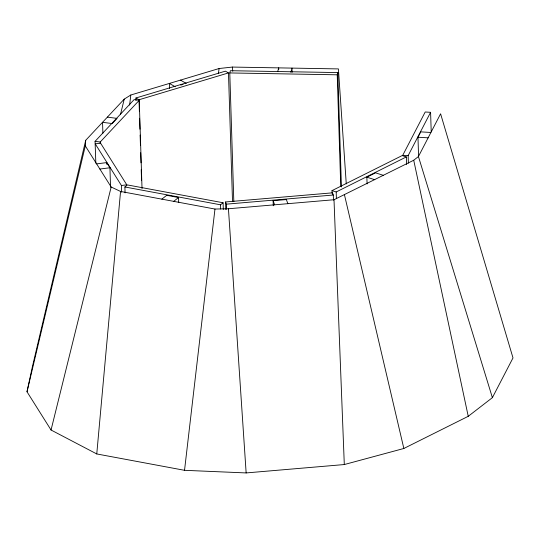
<?xml version="1.0" encoding="UTF-8"?>
<svg xmlns="http://www.w3.org/2000/svg" width="540" height="540" viewBox="0 0 540 540"><rect width="100%" height="100%" fill="white"/><g stroke="black" fill="none" stroke-linecap="round" stroke-linejoin="round"><path stroke-width="0.81" d="M85.306 145.888L111.166 187.016L120.562 191.45L214.967 209.048L228.44 208.757L334.004 199.739L413.721 160.238L418.433 156.533L440.6 113.798L513 357.919L492.386 397.656L468.241 416.313L403.846 448.483L344.304 464.549L246.146 472.932L184.532 470.313L96.761 453.951L51.044 430.009L27 391.77L85.306 145.888L85.705 140.306L124.241 99.11L130.795 95.013L219.112 68.519L232.335 67.068L338.404 68.911L346.268 183.924M96.761 453.951L120.562 191.45M129.634 105.044L130.795 95.013M184.532 470.313L214.967 209.048M218.396 73.514L219.112 68.519M27 391.77L32.407 366.68L85.705 140.306M120.44 114.669L124.241 99.11M51.044 430.009L111.166 187.016M233.827 201.609L229.784 72.941L230.378 70.706L337.824 72.576L341.422 186.948M277.763 71.374L278.694 67.871L278.748 69.552M290.885 72.306L292.005 68.108L292.133 72.299M340.747 186.658L337.23 74.81L337.824 72.576M408.146 155.608L430.596 112.32L425.203 111.996L402.745 155.284L408.146 155.608L408.382 163.175M418.581 156.614L417.974 137.234L420.755 131.868L430.913 132.476M95.837 163.195L95.067 141.345L134.102 99.617L139.246 100.285L142.027 188.582M100.264 143.694L100.211 142.013L139.246 100.285M125.078 192.868L124.895 186.975L127.467 184.937L223.094 202.763L223.304 209.493M161.865 199.145L166.698 195.311L178.544 197.519L178.706 202.574M173.711 201.353L178.544 197.519M124.895 186.975L220.523 204.802L223.094 202.763M332.08 193.151L331.999 190.627L402.151 155.581L406.343 156.917L406.586 164.484M331.999 190.627L336.197 191.963L406.343 156.917M367.079 183.931L366.869 177.188L375.557 172.847L383.454 175.365M135.992 100.521L135.918 97.997L225.382 71.159L228.474 72.92L232.517 201.582M180.758 85.091L183.134 84.375M135.918 97.997L139.01 99.758L228.474 72.92M96.62 163.883L106.691 162.601L109.937 167.758L110.545 187.144M99.866 169.04L109.937 167.758M121.426 185.51L126.779 184.829L100.582 143.168L95.229 143.849L121.426 185.51L121.635 192.24M225.808 209.534L225.572 201.967L332.505 192.834L333.308 195.014L333.464 200.063M225.572 201.967L226.368 204.154L333.308 195.014M273.274 205.76L273.119 200.704L286.362 199.571L287.867 203.681M229.784 72.941L337.23 74.81M417.974 137.234L428.132 137.835M107.379 117.133L117.065 118.395L112.225 123.566L102.546 122.303L102.89 133.211M95.067 141.345L100.211 142.013M366.869 177.188L374.767 179.705M180.475 80.109L186.3 83.43M175.216 86.751L169.398 83.437L169.553 88.472M273.119 200.704L274.624 204.809M418.433 156.533L492.386 397.656M344.466 194.839L403.846 448.483M413.721 160.238L468.241 416.313M232.335 67.068L232.767 71.253M228.44 208.757L246.146 472.932M334.004 199.739L344.304 464.549M430.596 112.32L431.21 131.659M336.197 191.963L336.406 198.693M332.505 192.834L332.559 194.515M226.368 204.154L226.53 209.196M220.523 204.802L220.651 209.007M139.01 99.758L139.381 111.537M139.59 118.26L139.934 129.195M140.123 135.081L140.441 145.172M140.677 152.739L140.994 162.83M141.203 169.56L141.548 180.495M106.691 162.601L106.745 164.281"/></g></svg>
